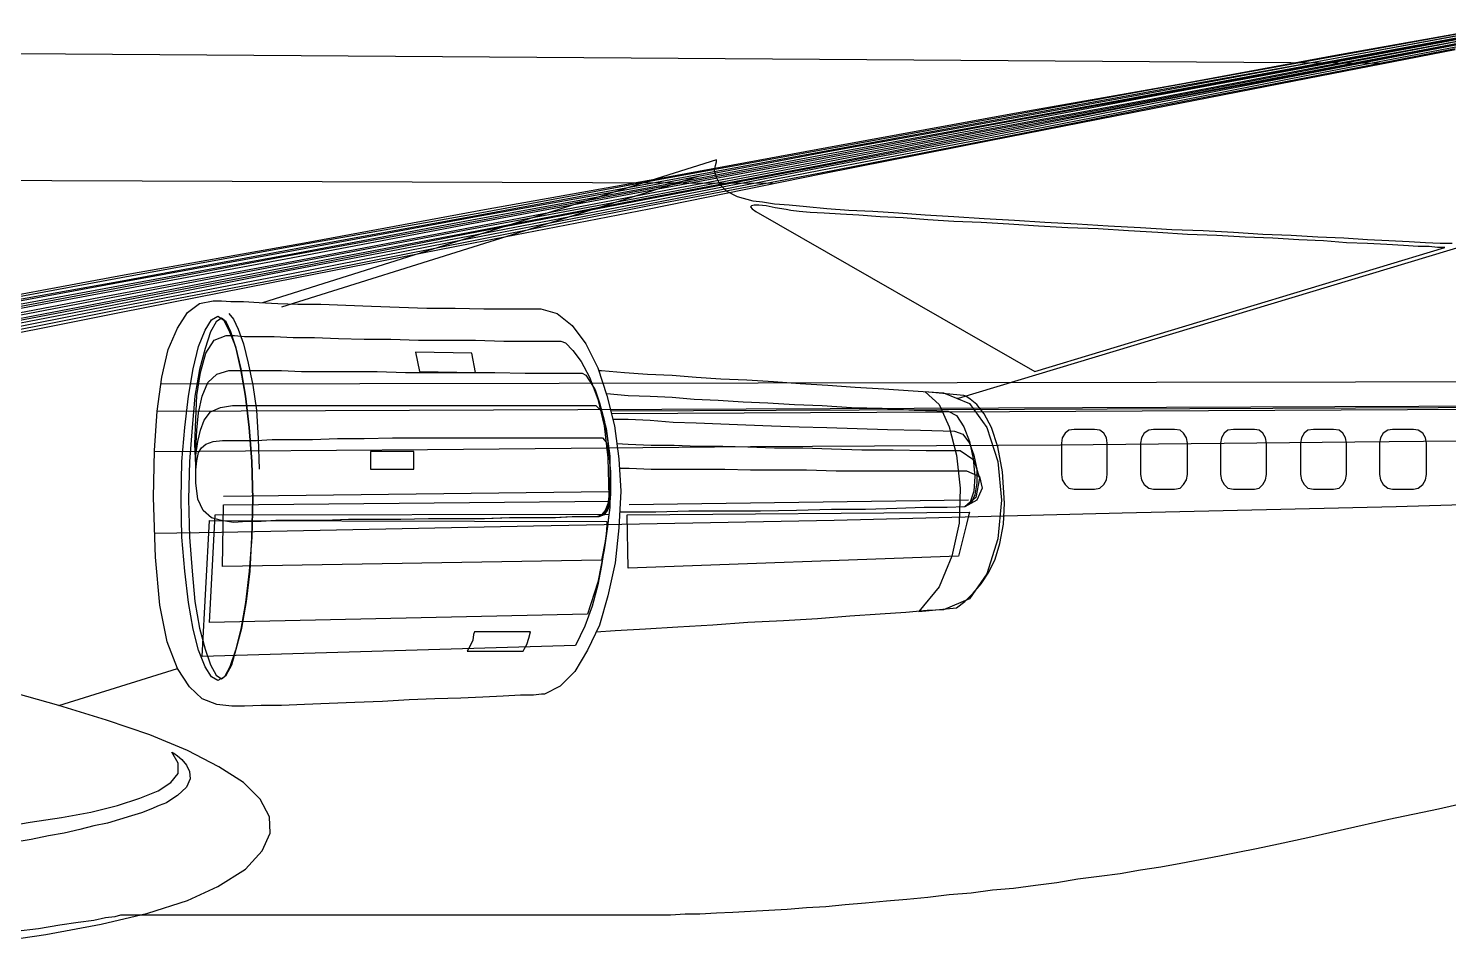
# Model space of a CAD drawing. Extents: x 526 to 2267, y -112 to 246.
# Drawn here: x 1432.43 to 1460.87, y 157.56 to 175.89 of the extents above; entities that cross this region are included whole.
import ezdxf

# ---------------------------------------------------------------- set-up
doc = ezdxf.new("R2010")
doc.units = 0
doc.header["$MEASUREMENT"] = 0
doc.layers.get('0').update_dxf_attribs({"linetype": 'CONTINUOUS'})

msp = doc.modelspace()

# ---------------------------------------------------------------- linework, layer by layer
msp.add_line((1433.037, 162.329), (1435.413, 163.065))
at = {"linetype": 'Continuous'}
for points in [[(1430.642, 170.177), (1434.234, 170.822), (1437.827, 171.485), (1441.438, 172.149), (1445.012, 172.811), (1448.512, 173.457), (1451.94, 174.083), (1455.256, 174.691), (1458.424, 175.262), (1461.428, 175.815)], [(1430.697, 170.232), (1434.289, 170.896), (1437.9, 171.559), (1441.512, 172.204), (1445.086, 172.867), (1448.605, 173.512), (1452.032, 174.138), (1455.348, 174.746), (1458.517, 175.317), (1461.52, 175.87)], [(1430.752, 170.288), (1434.345, 170.951), (1437.956, 171.596), (1441.567, 172.259), (1445.16, 172.904), (1448.678, 173.549), (1452.105, 174.175), (1455.44, 174.765), (1458.609, 175.354), (1461.612, 175.889)], [(1386.904, 175.704), (1459.602, 175.193)], [(1386.904, 175.704), (1459.602, 175.193)], [(1386.904, 175.704), (1459.602, 175.193)], [(1461.059, 175.668), (1458.074, 175.115), (1454.924, 174.526), (1451.626, 173.899), (1448.218, 173.254), (1444.717, 172.609), (1441.162, 171.946), (1437.587, 171.264), (1433.994, 170.601), (1430.439, 169.937)], [(1461.077, 175.631), (1458.093, 175.078), (1454.943, 174.47), (1451.644, 173.862), (1448.236, 173.217), (1444.735, 172.554), (1441.18, 171.872), (1437.606, 171.19), (1434.013, 170.528), (1430.457, 169.845)], [(1430.494, 169.993), (1434.05, 170.656), (1437.643, 171.338), (1441.235, 172.001), (1444.791, 172.664), (1448.292, 173.309), (1451.7, 173.954), (1455.016, 174.562), (1458.166, 175.151), (1461.151, 175.704)], [(1430.494, 169.809), (1434.05, 170.491), (1437.624, 171.172), (1441.199, 171.854), (1444.754, 172.517), (1448.236, 173.181), (1451.644, 173.843), (1454.924, 174.452), (1458.074, 175.059), (1461.059, 175.631)], [(1430.531, 169.753), (1434.086, 170.435), (1437.661, 171.117), (1441.235, 171.799), (1444.772, 172.48), (1448.255, 173.144), (1451.663, 173.807), (1454.943, 174.433), (1458.074, 175.023), (1461.059, 175.594)], [(1430.55, 170.048), (1434.123, 170.712), (1437.716, 171.374), (1441.309, 172.057), (1444.864, 172.701), (1448.365, 173.365), (1451.792, 173.991), (1455.09, 174.599), (1458.258, 175.188), (1461.244, 175.741)], [(1430.55, 169.716), (1434.105, 170.398), (1437.679, 171.08), (1441.235, 171.78), (1444.772, 172.462), (1448.255, 173.125), (1451.644, 173.77), (1454.924, 174.415), (1458.074, 175.004), (1461.041, 175.575)], [(1430.568, 169.661), (1434.105, 170.343), (1437.661, 171.043), (1441.235, 171.725), (1444.772, 172.406), (1448.236, 173.088), (1451.626, 173.733), (1454.906, 174.378), (1458.037, 174.986), (1461.022, 175.557)], [(1430.587, 170.122), (1434.16, 170.785), (1437.771, 171.448), (1441.364, 172.112), (1444.938, 172.756), (1448.439, 173.42), (1451.866, 174.046), (1455.182, 174.654), (1458.351, 175.243), (1461.336, 175.797)], [(1430.642, 169.606), (1434.178, 170.306), (1437.735, 170.988), (1441.291, 171.688), (1444.809, 172.37), (1448.292, 173.051), (1451.663, 173.696), (1454.943, 174.341), (1458.056, 174.949), (1461.022, 175.52)], [(1430.697, 169.551), (1434.215, 170.251), (1437.771, 170.933), (1441.309, 171.633), (1444.827, 172.333), (1448.292, 172.996), (1451.663, 173.659), (1454.924, 174.304), (1458.056, 174.912), (1461.004, 175.483)], [(1430.734, 169.496), (1434.252, 170.195), (1437.808, 170.896), (1441.346, 171.596), (1444.864, 172.277), (1448.31, 172.978), (1451.681, 173.641), (1454.943, 174.286), (1458.056, 174.894), (1461.004, 175.464)], [(1460.948, 171.577), (1460.709, 171.577), (1460.414, 171.596), (1460.083, 171.614), (1459.677, 171.633), (1459.253, 171.651), (1458.775, 171.688), (1458.258, 171.707), (1457.724, 171.743), (1457.153, 171.762), (1456.564, 171.799), (1455.956, 171.836), (1455.329, 171.854), (1454.703, 171.891), (1454.058, 171.928), (1453.432, 171.965), (1452.787, 172.001), (1452.179, 172.038), (1451.571, 172.075), (1450.963, 172.112), (1450.392, 172.149), (1449.857, 172.185), (1449.342, 172.222), (1448.862, 172.241), (1448.42, 172.277), (1448.015, 172.314), (1447.665, 172.351), (1447.37, 172.37), (1447.131, 172.406), (1446.947, 172.425), (1446.634, 172.517), (1446.412, 172.627), (1446.283, 172.756), (1446.209, 172.904), (1446.172, 173.033), (1446.191, 173.144), (1446.209, 173.217), (1446.209, 173.254), (1437.115, 170.395)], [(1447.334, 172.779), (1344.493, 173.162)], [(1445.841, 172.922), (1437.495, 170.306)], [(1447.002, 172.222), (1452.584, 169.017), (1460.801, 171.503), (1460.764, 171.503), (1460.654, 171.503), (1460.488, 171.522), (1460.267, 171.522), (1459.972, 171.54), (1459.64, 171.559), (1459.253, 171.577), (1458.83, 171.596), (1458.369, 171.633), (1457.872, 171.651), (1457.356, 171.688), (1456.803, 171.707), (1456.232, 171.743), (1455.642, 171.762), (1455.053, 171.799), (1454.463, 171.836), (1453.855, 171.872), (1453.248, 171.891), (1452.658, 171.928), (1452.069, 171.965), (1451.515, 172.001), (1450.963, 172.02), (1450.447, 172.057), (1449.949, 172.093), (1449.489, 172.112), (1449.065, 172.149), (1448.697, 172.167), (1448.365, 172.185), (1448.089, 172.204), (1447.868, 172.222), (1447.702, 172.241), (1447.609, 172.259), (1447.388, 172.296), (1447.204, 172.333), (1447.057, 172.351), (1446.965, 172.351), (1446.91, 172.333), (1446.891, 172.314), (1446.928, 172.277), (1447.002, 172.222)], [(1451.018, 168.482), (1451.018, 168.482), (1451.055, 168.482), (1461.262, 171.559)], [(1436.132, 170.435), (1436.169, 170.435), (1436.298, 170.435), (1436.482, 170.417), (1436.739, 170.417), (1437.053, 170.398), (1437.422, 170.38), (1437.827, 170.362), (1438.287, 170.362), (1438.785, 170.343), (1439.3, 170.325), (1439.854, 170.306), (1440.406, 170.288), (1440.977, 170.288), (1441.548, 170.269), (1442.119, 170.269), (1442.691, 170.269), (1443.022, 170.177), (1443.317, 169.937), (1443.593, 169.569), (1443.833, 169.09), (1444.017, 168.537), (1444.165, 167.93), (1444.257, 167.266), (1444.294, 166.622), (1444.257, 165.884), (1444.183, 165.185), (1444.036, 164.521), (1443.87, 163.932), (1443.63, 163.434), (1443.372, 163.01), (1443.078, 162.716), (1442.765, 162.55), (1442.709, 162.55), (1442.543, 162.532), (1442.285, 162.532), (1441.935, 162.513), (1441.53, 162.495), (1441.088, 162.476), (1440.572, 162.458), (1440.056, 162.44), (1439.521, 162.403), (1438.969, 162.384), (1438.453, 162.366), (1437.956, 162.347), (1437.495, 162.329), (1437.09, 162.329), (1436.758, 162.31), (1436.5, 162.31), (1436.206, 162.347), (1435.911, 162.458), (1435.653, 162.697), (1435.413, 163.065), (1435.21, 163.6), (1435.063, 164.337), (1434.971, 165.295), (1434.934, 166.493), (1434.953, 167.432), (1435.008, 168.224), (1435.1, 168.906), (1435.229, 169.459), (1435.413, 169.882), (1435.616, 170.195), (1435.856, 170.38), (1436.132, 170.435)], [(1435.487, 166.456), (1435.505, 167.211), (1435.56, 167.893), (1435.634, 168.519), (1435.726, 169.072), (1435.837, 169.514), (1435.966, 169.845), (1436.095, 170.048), (1436.224, 170.122), (1436.334, 170.048), (1436.445, 169.845), (1436.574, 169.514), (1436.684, 169.072), (1436.776, 168.519), (1436.85, 167.893), (1436.905, 167.211), (1436.924, 166.456), (1436.905, 165.7), (1436.85, 165.019), (1436.776, 164.392), (1436.684, 163.858), (1436.574, 163.434), (1436.463, 163.102), (1436.353, 162.9), (1436.224, 162.826), (1436.095, 162.9), (1435.966, 163.102), (1435.837, 163.434), (1435.726, 163.858), (1435.634, 164.392), (1435.56, 165.019), (1435.505, 165.7), (1435.487, 166.456)], [(1436.445, 170.177), (1436.537, 170.066), (1436.629, 169.864), (1436.739, 169.569), (1436.832, 169.183), (1436.924, 168.74), (1436.998, 168.243), (1437.034, 167.672), (1437.053, 167.063)], [(1436.298, 162.863), (1436.39, 162.937), (1436.5, 163.139), (1436.592, 163.452), (1436.703, 163.877), (1436.795, 164.41), (1436.868, 165.019), (1436.905, 165.7), (1436.924, 166.456), (1436.905, 167.211), (1436.85, 167.893), (1436.776, 168.519), (1436.684, 169.054), (1436.592, 169.477), (1436.482, 169.809), (1436.39, 170.011), (1436.298, 170.085), (1436.187, 170.011), (1436.077, 169.809), (1435.966, 169.477), (1435.856, 169.054), (1435.763, 168.519), (1435.708, 167.893), (1435.653, 167.211), (1435.634, 166.456), (1435.653, 165.7), (1435.708, 165.019), (1435.763, 164.41), (1435.856, 163.877), (1435.966, 163.452), (1436.077, 163.139), (1436.187, 162.937), (1436.298, 162.863)], [(1443.096, 169.624), (1443.188, 169.588), (1443.335, 169.44), (1443.501, 169.219), (1443.667, 168.906), (1443.833, 168.464), (1443.962, 167.93), (1444.036, 167.284), (1444.054, 166.511), (1444.036, 166.364), (1443.981, 166.234), (1443.907, 166.142), (1443.815, 166.105), (1443.759, 166.105), (1443.575, 166.105), (1443.317, 166.105), (1442.949, 166.087), (1442.543, 166.087), (1442.064, 166.087), (1441.53, 166.068), (1440.995, 166.068), (1440.443, 166.068), (1439.872, 166.05), (1439.337, 166.05), (1438.84, 166.05), (1438.361, 166.031), (1437.956, 166.031), (1437.624, 166.031), (1437.385, 166.031), (1437.09, 166.013), (1436.813, 166.013), (1436.537, 165.995), (1436.298, 166.031), (1436.095, 166.087), (1435.929, 166.234), (1435.819, 166.456), (1435.782, 166.787), (1435.782, 167.137), (1435.763, 167.561), (1435.782, 168.059), (1435.8, 168.537), (1435.874, 168.998), (1435.985, 169.385), (1436.15, 169.643), (1436.39, 169.735), (1436.427, 169.735), (1436.555, 169.735), (1436.758, 169.716), (1437.016, 169.716), (1437.348, 169.716), (1437.735, 169.698), (1438.158, 169.698), (1438.638, 169.68), (1439.153, 169.661), (1439.687, 169.661), (1440.24, 169.643), (1440.811, 169.643), (1441.383, 169.643), (1441.954, 169.624), (1442.543, 169.624), (1443.096, 169.624)], [(1441.309, 169.385), (1440.185, 169.404), (1440.259, 169.017), (1441.383, 168.998), (1441.309, 169.385)], [(1443.519, 168.98), (1443.593, 168.943), (1443.667, 168.832), (1443.778, 168.648), (1443.87, 168.39), (1443.962, 168.04), (1444.036, 167.616), (1444.073, 167.119), (1444.073, 166.53), (1444.054, 166.382), (1443.999, 166.234), (1443.925, 166.142), (1443.815, 166.105), (1443.759, 166.105), (1443.575, 166.105), (1443.317, 166.105), (1442.949, 166.087), (1442.543, 166.087), (1442.064, 166.087), (1441.53, 166.068), (1440.995, 166.068), (1440.443, 166.068), (1439.872, 166.05), (1439.337, 166.05), (1438.84, 166.05), (1438.361, 166.031), (1437.956, 166.031), (1437.624, 166.031), (1437.385, 166.031), (1437.09, 166.013), (1436.813, 166.013), (1436.537, 165.995), (1436.298, 166.031), (1436.095, 166.087), (1435.929, 166.234), (1435.819, 166.456), (1435.782, 166.787), (1435.782, 167.1), (1435.782, 167.45), (1435.8, 167.838), (1435.837, 168.187), (1435.911, 168.519), (1436.021, 168.795), (1436.206, 168.961), (1436.445, 169.035), (1436.5, 169.035), (1436.629, 169.035), (1436.85, 169.035), (1437.145, 169.035), (1437.495, 169.035), (1437.9, 169.017), (1438.379, 169.017), (1438.877, 169.017), (1439.411, 169.017), (1439.983, 168.998), (1440.572, 168.998), (1441.18, 168.998), (1441.769, 168.998), (1442.377, 168.98), (1442.949, 168.98), (1443.519, 168.98)], [(1443.85, 169.037), (1443.907, 169.035), (1444.367, 168.998), (1444.827, 168.961), (1445.326, 168.943), (1445.804, 168.906), (1446.301, 168.869), (1446.818, 168.85), (1447.352, 168.814), (1447.886, 168.777), (1448.439, 168.74), (1448.991, 168.703), (1449.563, 168.666), (1450.152, 168.629), (1450.76, 168.592), (1451.276, 168.372), (1451.626, 167.893), (1451.847, 167.211), (1451.921, 166.437), (1451.847, 165.663), (1451.626, 164.963), (1451.276, 164.466), (1450.76, 164.245), (1450.429, 164.226), (1450.005, 164.189), (1449.489, 164.153), (1448.881, 164.116), (1448.236, 164.061), (1447.554, 164.024), (1446.836, 163.987), (1446.136, 163.932), (1445.436, 163.895), (1444.791, 163.858), (1444.183, 163.821), (1443.804, 163.795)], [(1486.926, 168.85), (1435.08, 168.76)], [(1435.008, 168.221), (1490.611, 168.445)], [(1444.004, 168.575), (1444.017, 168.574), (1444.441, 168.537), (1444.883, 168.519), (1445.326, 168.5), (1445.767, 168.464), (1446.246, 168.445), (1446.744, 168.408), (1447.241, 168.39), (1447.776, 168.353), (1448.328, 168.335), (1448.917, 168.298), (1449.526, 168.28), (1450.17, 168.243), (1450.853, 168.224)], [(1444.105, 168.175), (1490.611, 168.408)], [(1450.392, 168.611), (1450.668, 168.353), (1450.871, 167.911), (1451.018, 167.34), (1451.092, 166.677), (1451.073, 165.976), (1450.926, 165.314), (1450.668, 164.705), (1450.262, 164.208), (1451.018, 164.282), (1451.184, 164.41), (1451.35, 164.576), (1451.515, 164.76), (1451.663, 165), (1451.792, 165.258), (1451.884, 165.571), (1451.958, 165.958), (1451.977, 166.382), (1451.94, 167.008), (1451.847, 167.506), (1451.718, 167.893), (1451.571, 168.169), (1451.423, 168.353), (1451.294, 168.464), (1451.202, 168.519), (1451.166, 168.537), (1450.392, 168.611)], [(1443.796, 168.335), (1443.907, 168.224), (1443.999, 167.874), (1444.073, 167.321), (1444.073, 166.548), (1444.054, 166.401), (1444.017, 166.253), (1443.944, 166.142), (1443.833, 166.105), (1443.778, 166.105), (1443.593, 166.105), (1443.335, 166.105), (1442.967, 166.087), (1442.543, 166.087), (1442.064, 166.087), (1441.548, 166.068), (1440.995, 166.068), (1440.443, 166.068), (1439.89, 166.05), (1439.337, 166.05), (1438.84, 166.05), (1438.361, 166.031), (1437.956, 166.031), (1437.624, 166.031), (1437.385, 166.031), (1437.09, 166.013), (1436.813, 166.013), (1436.537, 165.995), (1436.298, 166.031), (1436.095, 166.087), (1435.929, 166.234), (1435.819, 166.456), (1435.782, 166.787), (1435.782, 167.063), (1435.782, 167.34), (1435.819, 167.616), (1435.874, 167.838), (1435.948, 168.04), (1436.077, 168.206), (1436.279, 168.298), (1436.519, 168.335), (1436.574, 168.335), (1436.703, 168.335), (1436.942, 168.335), (1437.238, 168.335), (1437.624, 168.335), (1438.048, 168.335), (1438.527, 168.335), (1439.061, 168.335), (1439.614, 168.335), (1440.204, 168.335), (1440.811, 168.335), (1441.42, 168.335), (1442.046, 168.335), (1442.636, 168.335), (1443.225, 168.335), (1443.796, 168.335)], [(1444.092, 168.229), (1483.868, 168.39)], [(1450.853, 168.224), (1451.018, 168.132), (1451.166, 167.911), (1451.276, 167.616), (1451.35, 167.266), (1451.386, 166.916), (1451.368, 166.622), (1451.294, 166.401), (1451.184, 166.308), (1450.834, 166.29), (1450.373, 166.29), (1449.821, 166.271), (1449.194, 166.253), (1448.512, 166.253), (1447.813, 166.234), (1447.094, 166.216), (1446.357, 166.216), (1445.657, 166.216), (1444.993, 166.197), (1444.367, 166.197), (1444.273, 166.197)], [(1444.133, 168.059), (1444.441, 168.059), (1444.883, 168.04), (1445.344, 168.003), (1445.804, 167.985), (1446.301, 167.967), (1446.799, 167.948), (1447.315, 167.93), (1447.868, 167.911), (1448.42, 167.893), (1449.028, 167.874), (1449.636, 167.856), (1450.299, 167.838), (1450.981, 167.819)], [(1453.782, 166.658), (1453.892, 166.677), (1453.966, 166.75), (1454.021, 166.843), (1454.039, 166.953), (1454.039, 167.579), (1454.021, 167.69), (1453.966, 167.782), (1453.892, 167.838), (1453.782, 167.856), (1453.377, 167.856), (1453.266, 167.838), (1453.192, 167.782), (1453.137, 167.69), (1453.118, 167.579), (1453.118, 166.953), (1453.137, 166.843), (1453.192, 166.75), (1453.266, 166.677), (1453.377, 166.658), (1453.782, 166.658)], [(1455.384, 166.658), (1455.495, 166.677), (1455.568, 166.75), (1455.624, 166.843), (1455.642, 166.953), (1455.642, 167.579), (1455.624, 167.69), (1455.568, 167.782), (1455.495, 167.838), (1455.384, 167.856), (1454.961, 167.856), (1454.869, 167.838), (1454.777, 167.782), (1454.722, 167.69), (1454.703, 167.579), (1454.703, 166.953), (1454.722, 166.843), (1454.777, 166.75), (1454.869, 166.677), (1454.961, 166.658), (1455.384, 166.658)], [(1456.987, 166.658), (1457.079, 166.677), (1457.153, 166.75), (1457.209, 166.843), (1457.227, 166.953), (1457.227, 167.579), (1457.209, 167.69), (1457.153, 167.782), (1457.079, 167.838), (1456.987, 167.856), (1456.564, 167.856), (1456.453, 167.838), (1456.38, 167.782), (1456.324, 167.69), (1456.306, 167.579), (1456.306, 166.953), (1456.324, 166.843), (1456.38, 166.75), (1456.453, 166.677), (1456.564, 166.658), (1456.987, 166.658)], [(1458.572, 166.658), (1458.683, 166.677), (1458.756, 166.75), (1458.812, 166.843), (1458.83, 166.953), (1458.83, 167.579), (1458.812, 167.69), (1458.756, 167.782), (1458.683, 167.838), (1458.572, 167.856), (1458.166, 167.856), (1458.056, 167.838), (1457.982, 167.782), (1457.927, 167.69), (1457.909, 167.579), (1457.909, 166.953), (1457.927, 166.843), (1457.982, 166.75), (1458.056, 166.677), (1458.166, 166.658), (1458.572, 166.658)], [(1460.175, 166.658), (1460.267, 166.677), (1460.359, 166.75), (1460.414, 166.843), (1460.433, 166.953), (1460.433, 167.579), (1460.414, 167.69), (1460.359, 167.782), (1460.267, 167.838), (1460.175, 167.856), (1459.751, 167.856), (1459.659, 167.838), (1459.566, 167.782), (1459.511, 167.69), (1459.493, 167.579), (1459.493, 166.953), (1459.511, 166.843), (1459.566, 166.75), (1459.659, 166.677), (1459.751, 166.658), (1460.175, 166.658)], [(1464.504, 167.653), (1458.996, 167.598), (1453.1, 167.542), (1446.891, 167.506), (1440.424, 167.45), (1434.952, 167.405)], [(1443.925, 167.69), (1443.999, 167.598), (1444.054, 167.358), (1444.091, 167.008), (1444.091, 166.566), (1444.073, 166.401), (1444.036, 166.253), (1443.962, 166.142), (1443.852, 166.105), (1443.796, 166.105), (1443.612, 166.105), (1443.335, 166.105), (1442.985, 166.087), (1442.562, 166.087), (1442.082, 166.087), (1441.567, 166.068), (1441.014, 166.068), (1440.443, 166.068), (1439.89, 166.05), (1439.356, 166.05), (1438.84, 166.05), (1438.379, 166.031), (1437.956, 166.031), (1437.624, 166.031), (1437.385, 166.031), (1437.09, 166.013), (1436.813, 166.013), (1436.537, 165.995), (1436.298, 166.031), (1436.095, 166.087), (1435.929, 166.234), (1435.819, 166.456), (1435.782, 166.787), (1435.782, 167.045), (1435.8, 167.229), (1435.837, 167.395), (1435.893, 167.487), (1435.985, 167.561), (1436.132, 167.616), (1436.316, 167.635), (1436.574, 167.635), (1436.629, 167.635), (1436.776, 167.635), (1436.998, 167.635), (1437.311, 167.653), (1437.698, 167.653), (1438.121, 167.653), (1438.619, 167.672), (1439.153, 167.672), (1439.724, 167.69), (1440.314, 167.69), (1440.922, 167.69), (1441.548, 167.69), (1442.156, 167.69), (1442.765, 167.69), (1443.354, 167.69), (1443.925, 167.69)], [(1444.215, 167.571), (1444.441, 167.561), (1444.901, 167.542), (1445.362, 167.542), (1445.841, 167.524), (1446.338, 167.524), (1446.836, 167.506), (1447.37, 167.487), (1447.942, 167.487), (1448.512, 167.469), (1449.121, 167.45), (1449.747, 167.45), (1450.41, 167.432), (1451.092, 167.432)], [(1450.981, 167.819), (1451.147, 167.764), (1451.276, 167.579), (1451.368, 167.34), (1451.423, 167.063), (1451.423, 166.787), (1451.386, 166.548), (1451.313, 166.382), (1451.184, 166.308), (1450.834, 166.29), (1450.373, 166.29), (1449.821, 166.271), (1449.194, 166.253), (1448.512, 166.253), (1447.813, 166.234), (1447.094, 166.216), (1446.357, 166.216), (1445.657, 166.216), (1444.993, 166.197), (1444.367, 166.197), (1444.273, 166.197)], [(1440.148, 167.413), (1439.282, 167.413), (1439.282, 167.063), (1440.148, 167.063), (1440.148, 167.413)], [(1451.092, 167.432), (1451.368, 167.248), (1451.478, 166.879), (1451.405, 166.493), (1451.184, 166.308), (1450.834, 166.29), (1450.373, 166.29), (1449.821, 166.271), (1449.194, 166.253), (1448.512, 166.253), (1447.813, 166.234), (1447.094, 166.216), (1446.357, 166.216), (1445.657, 166.216), (1444.993, 166.197), (1444.367, 166.197), (1444.273, 166.197)], [(1444.267, 167.082), (1444.459, 167.082), (1444.901, 167.063), (1445.381, 167.063), (1445.878, 167.063), (1446.375, 167.063), (1446.891, 167.045), (1447.444, 167.045), (1448.015, 167.045), (1448.605, 167.027), (1449.213, 167.027), (1449.857, 167.027), (1450.521, 167.027), (1451.221, 167.027), (1451.478, 166.916), (1451.534, 166.677), (1451.423, 166.437), (1451.184, 166.308), (1450.834, 166.29), (1450.373, 166.29), (1449.821, 166.271), (1449.194, 166.253), (1448.512, 166.253), (1447.813, 166.234), (1447.094, 166.216), (1446.357, 166.216), (1445.657, 166.216), (1444.993, 166.197), (1444.367, 166.197), (1444.273, 166.197)], [(1464.965, 166.456), (1459.825, 166.308), (1454.334, 166.179), (1448.568, 166.031), (1442.543, 165.921), (1436.298, 165.792), (1434.956, 165.769)], [(1436.316, 165.111), (1436.334, 166.345), (1444.073, 166.419), (1444.073, 166.29), (1444.036, 165.995), (1443.981, 165.608), (1443.907, 165.24), (1436.316, 165.111)], [(1444.054, 166.603), (1436.334, 166.511)], [(1451.258, 166.437), (1444.459, 166.345)], [(1443.63, 164.153), (1436.058, 163.987), (1436.169, 166.142), (1444.054, 166.161), (1444.036, 165.958), (1443.962, 165.442), (1443.833, 164.797), (1443.63, 164.153)], [(1444.441, 165.074), (1444.422, 166.142), (1451.276, 166.197), (1451.258, 166.124), (1451.221, 165.958), (1451.147, 165.663), (1451.055, 165.314), (1444.441, 165.074)], [(1443.39, 163.526), (1435.911, 163.305), (1436.058, 166.031), (1444.017, 166.013), (1444.017, 165.939), (1443.999, 165.755), (1443.962, 165.479), (1443.907, 165.129), (1443.833, 164.742), (1443.722, 164.318), (1443.575, 163.913), (1443.39, 163.526)], [(1441.364, 163.803), (1441.346, 163.748), (1441.328, 163.637), (1441.272, 163.508), (1441.217, 163.415), (1442.34, 163.415), (1442.359, 163.452), (1442.414, 163.545), (1442.451, 163.674), (1442.488, 163.803), (1441.364, 163.803)], [(1431.544, 157.557), (1432.778, 157.741), (1433.884, 157.944), (1434.824, 158.165), (1435.616, 158.423), (1436.224, 158.699), (1436.776, 159.049), (1437.108, 159.417), (1437.274, 159.768), (1437.256, 160.099), (1437.071, 160.449), (1436.739, 160.781), (1436.242, 161.095), (1435.616, 161.426), (1434.861, 161.739), (1433.994, 162.034), (1433.037, 162.329), (1431.968, 162.624)], [(1431.802, 159.879), (1432.465, 159.989), (1433.092, 160.081), (1433.681, 160.192), (1434.215, 160.32), (1434.658, 160.468), (1435.026, 160.615), (1435.284, 160.781), (1435.431, 160.965), (1435.431, 161.168), (1435.302, 161.389), (1435.339, 161.371), (1435.413, 161.316), (1435.505, 161.242), (1435.597, 161.131), (1435.653, 161.002), (1435.671, 160.855), (1435.597, 160.689), (1435.413, 160.523), (1435.302, 160.449), (1435.192, 160.376), (1435.045, 160.32), (1434.879, 160.247), (1434.695, 160.173), (1434.492, 160.118), (1434.252, 160.044), (1434.013, 159.971), (1433.737, 159.915), (1433.46, 159.842), (1433.147, 159.768), (1432.834, 159.713), (1432.484, 159.639), (1432.116, 159.583)], [(1461.778, 160.504), (1460.672, 160.247), (1459.677, 160.044), (1458.793, 159.842), (1458.056, 159.676), (1457.467, 159.547), (1457.024, 159.454), (1456.656, 159.38), (1456.287, 159.307), (1455.901, 159.233), (1455.513, 159.16), (1455.108, 159.086), (1454.703, 159.031), (1454.297, 158.957), (1453.874, 158.902), (1453.45, 158.847), (1453.026, 158.773), (1452.602, 158.718), (1452.161, 158.662), (1451.737, 158.626), (1451.313, 158.57), (1450.871, 158.534), (1450.447, 158.478), (1450.023, 158.442), (1449.618, 158.405), (1449.194, 158.368), (1448.789, 158.331), (1448.402, 158.294), (1448.015, 158.275), (1447.628, 158.239), (1447.26, 158.22), (1446.891, 158.202), (1446.541, 158.183), (1446.209, 158.165), (1445.878, 158.146), (1445.583, 158.146), (1445.289, 158.128), (1445.012, 158.128), (1444.754, 158.128), (1444.22, 158.128), (1443.63, 158.128), (1442.967, 158.128), (1442.285, 158.128), (1441.548, 158.128), (1440.811, 158.128), (1440.038, 158.128), (1439.282, 158.128), (1438.527, 158.128), (1437.79, 158.128), (1437.071, 158.128), (1436.408, 158.128), (1435.782, 158.128), (1435.21, 158.128), (1434.732, 158.128), (1434.308, 158.128), (1434.271, 158.128), (1434.16, 158.091), (1433.976, 158.072), (1433.737, 158.017), (1433.424, 157.98), (1433.055, 157.925), (1432.631, 157.851), (1432.171, 157.796)]]:
    msp.add_lwpolyline(points, dxfattribs=at)

doc.saveas('drawing.dxf')
